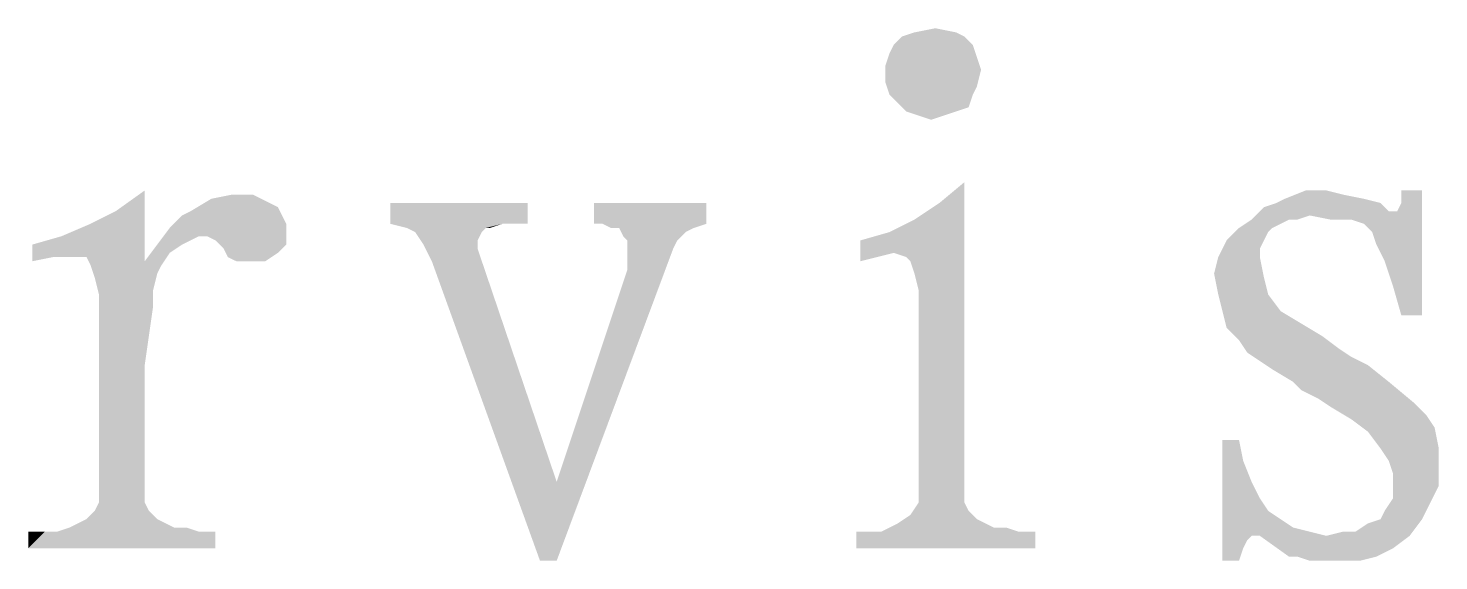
# Model space of a CAD drawing. Header units: millimetres. Extents: x 336 to 634, y 189 to 399.
# Drawn here: x 454.52 to 459.55, y 208.78 to 210.68 of the extents above; entities that cross this region are included whole.
import ezdxf

# ---------------------------------------------------------------- set-up
doc = ezdxf.new("R2010")
doc.units = ezdxf.units.MM

msp = doc.modelspace()

# ---------------------------------------------------------------- linework, layer by layer
at = {"color": 7, "linetype": 'Continuous'}
for points in [[(457.85751, 210.64863), (457.60566, 210.619), (457.63529, 210.64863)], [(457.60566, 210.619), (457.85751, 210.64863), (457.88714, 210.619)], [(457.82788, 210.66344), (457.63529, 210.64863), (457.67974, 210.66344)], [(457.63529, 210.64863), (457.82788, 210.66344), (457.85751, 210.64863)], [(457.67974, 210.66344), (457.75381, 210.67826), (457.82788, 210.66344)], [(457.90196, 210.57455), (457.57603, 210.54493), (457.59085, 210.58937)], [(457.88714, 210.619), (457.59085, 210.58937), (457.60566, 210.619)], [(457.59085, 210.58937), (457.88714, 210.619), (457.90196, 210.57455)], [(457.57603, 210.54493), (457.90196, 210.57455), (457.91677, 210.53011)], [(457.91677, 210.53011), (457.57603, 210.48567), (457.57603, 210.54493)], [(457.57603, 210.48567), (457.91677, 210.53011), (457.90196, 210.47085)], [(457.90196, 210.47085), (457.59085, 210.44122), (457.57603, 210.48567)], [(457.59085, 210.44122), (457.90196, 210.47085), (457.88714, 210.44122)], [(457.88714, 210.44122), (457.62048, 210.41159), (457.59085, 210.44122)], [(457.62048, 210.41159), (457.88714, 210.44122), (457.87233, 210.39678)], [(457.87233, 210.39678), (457.65011, 210.38196), (457.62048, 210.41159)], [(457.65011, 210.38196), (457.87233, 210.39678), (457.82788, 210.38196)], [(457.82788, 210.38196), (457.69455, 210.36715), (457.65011, 210.38196)], [(457.69455, 210.36715), (457.82788, 210.38196), (457.78344, 210.36715)], [(457.78344, 210.36715), (457.739, 210.35233), (457.69455, 210.36715)], [(457.60566, 209.87826), (457.76863, 210.05604), (457.85751, 210.13011)], [(457.65011, 209.86344), (457.60566, 209.87826), (457.85751, 210.13011)], [(457.66492, 209.84863), (457.65011, 209.86344), (457.85751, 210.13011)], [(457.67974, 209.80418), (457.66492, 209.84863), (457.85751, 210.13011)], [(457.69455, 209.74493), (457.67974, 209.80418), (457.85751, 210.13011)], [(457.69455, 209.74493), (457.85751, 210.13011), (457.85751, 209.019)], [(454.61307, 209.86344), (454.83529, 210.02641), (454.939, 210.10048)], [(454.68714, 209.86344), (454.61307, 209.86344), (454.939, 210.10048)], [(454.73159, 209.86344), (454.68714, 209.86344), (454.939, 210.10048)], [(454.73159, 209.86344), (454.939, 210.10048), (454.939, 209.84863)], [(455.27974, 210.08567), (455.32418, 210.08567), (455.17603, 210.07085)], [(455.27974, 210.08567), (455.17603, 210.07085), (455.25011, 210.08567)], [(455.17603, 210.07085), (455.32418, 210.08567), (455.35381, 210.07085)], [(459.1464, 210.10048), (459.20566, 210.08567), (458.99825, 210.07085)], [(459.1464, 210.10048), (458.99825, 210.07085), (459.07233, 210.10048)], [(458.99825, 210.07085), (459.20566, 210.08567), (459.27974, 210.07085)], [(459.32418, 209.90789), (459.39825, 210.02641), (459.48714, 210.10048)], [(459.35381, 209.84863), (459.32418, 209.90789), (459.48714, 210.10048)], [(459.38344, 209.75974), (459.35381, 209.84863), (459.48714, 210.10048)], [(459.41307, 209.65604), (459.38344, 209.75974), (459.48714, 210.10048)], [(459.39825, 210.02641), (459.41307, 210.05604), (459.48714, 210.10048)], [(459.48714, 210.10048), (459.41307, 210.05604), (459.41307, 210.10048)], [(459.41307, 209.65604), (459.48714, 210.10048), (459.48714, 209.65604)], [(455.07233, 210.01159), (455.10196, 210.02641), (455.41307, 210.04122)], [(455.07233, 210.01159), (455.41307, 210.04122), (455.42788, 210.01159)], [(455.35381, 210.07085), (455.38344, 210.05604), (455.10196, 210.02641)], [(455.35381, 210.07085), (455.10196, 210.02641), (455.17603, 210.07085)], [(455.38344, 210.05604), (455.41307, 210.04122), (455.10196, 210.02641)], [(456.30196, 210.05604), (455.81307, 209.98196), (455.81307, 210.05604)], [(456.21307, 209.98196), (455.81307, 209.98196), (456.30196, 210.05604)], [(456.2427, 209.98196), (456.21307, 209.98196), (456.30196, 210.05604)], [(456.2427, 209.98196), (456.30196, 210.05604), (456.30196, 209.98196)], [(456.939, 210.05604), (456.539, 209.98196), (456.539, 210.05604)], [(456.56863, 209.98196), (456.539, 209.98196), (456.939, 210.05604)], [(456.56863, 209.98196), (456.939, 210.05604), (456.939, 209.98196)], [(457.60566, 209.87826), (457.67974, 209.99678), (457.76863, 210.05604)], [(459.08714, 210.01159), (458.87974, 209.99678), (458.92418, 210.04122)], [(459.339, 210.05604), (458.92418, 210.04122), (458.96863, 210.05604)], [(458.92418, 210.04122), (459.339, 210.05604), (459.36863, 210.02641)], [(458.92418, 210.04122), (459.36863, 210.02641), (459.08714, 210.01159)], [(459.27974, 210.07085), (458.96863, 210.05604), (458.99825, 210.07085)], [(458.96863, 210.05604), (459.27974, 210.07085), (459.339, 210.05604)], [(454.61307, 209.86344), (454.7464, 209.98196), (454.83529, 210.02641)], [(454.61307, 209.86344), (454.6427, 209.93752), (454.7464, 209.98196)], [(455.42788, 210.01159), (455.4427, 209.98196), (455.02788, 209.96715)], [(455.42788, 210.01159), (455.02788, 209.96715), (455.07233, 210.01159)], [(455.02788, 209.96715), (455.4427, 209.98196), (455.4427, 209.96715)], [(456.21307, 209.98196), (455.87233, 209.96715), (455.81307, 209.98196)], [(456.15381, 209.96715), (455.87233, 209.96715), (456.21307, 209.98196)], [(456.15381, 209.96715), (456.21307, 209.98196), (456.16863, 209.96715)], [(456.939, 209.98196), (456.59825, 209.96715), (456.56863, 209.98196)], [(456.62788, 209.96715), (456.59825, 209.96715), (456.939, 209.98196)], [(456.62788, 209.96715), (456.939, 209.98196), (456.89455, 209.96715)], [(457.60566, 209.87826), (457.59085, 209.95233), (457.67974, 209.99678)], [(459.01307, 209.99678), (458.98344, 209.98196), (458.83529, 209.96715)], [(459.01307, 209.99678), (458.83529, 209.96715), (458.87974, 209.99678)], [(458.83529, 209.96715), (458.98344, 209.98196), (458.95381, 209.96715)], [(459.01307, 209.99678), (458.87974, 209.99678), (459.08714, 210.01159)], [(459.01307, 209.99678), (459.08714, 210.01159), (459.0427, 209.99678)], [(459.38344, 210.02641), (459.39825, 210.02641), (459.08714, 210.01159)], [(459.36863, 210.02641), (459.38344, 210.02641), (459.08714, 210.01159)], [(459.16122, 209.99678), (459.08714, 210.01159), (459.39825, 210.02641)], [(459.23529, 209.99678), (459.16122, 209.99678), (459.39825, 210.02641)], [(459.27974, 209.98196), (459.23529, 209.99678), (459.39825, 210.02641)], [(459.30937, 209.95233), (459.27974, 209.98196), (459.39825, 210.02641)], [(459.32418, 209.90789), (459.30937, 209.95233), (459.39825, 210.02641)], [(454.61307, 209.86344), (454.539, 209.90789), (454.6427, 209.93752)], [(455.13159, 209.93752), (454.98344, 209.90789), (455.02788, 209.96715)], [(455.13159, 209.93752), (455.10196, 209.9227), (454.98344, 209.90789)], [(455.02788, 209.96715), (455.4427, 209.96715), (455.13159, 209.93752)], [(455.16122, 209.93752), (455.13159, 209.93752), (455.4427, 209.96715)], [(455.19085, 209.9227), (455.16122, 209.93752), (455.4427, 209.96715)], [(455.20566, 209.90789), (455.19085, 209.9227), (455.4427, 209.96715)], [(455.20566, 209.90789), (455.4427, 209.96715), (455.4427, 209.90789)], [(456.15381, 209.96715), (455.90196, 209.95233), (455.87233, 209.96715)], [(455.90196, 209.95233), (456.15381, 209.96715), (456.139, 209.95233)], [(456.139, 209.95233), (455.93159, 209.90789), (455.90196, 209.95233)], [(456.139, 209.95233), (456.12418, 209.9227), (455.93159, 209.90789)], [(456.89455, 209.96715), (456.6427, 209.93752), (456.62788, 209.96715)], [(456.89455, 209.96715), (456.86492, 209.95233), (456.6427, 209.93752)], [(456.65751, 209.9227), (456.6427, 209.93752), (456.86492, 209.95233)], [(456.65751, 209.9227), (456.86492, 209.95233), (456.83529, 209.9227)], [(457.60566, 209.87826), (457.48714, 209.9227), (457.59085, 209.95233)], [(458.95381, 209.96715), (458.939, 209.95233), (458.79085, 209.9227)], [(458.95381, 209.96715), (458.79085, 209.9227), (458.83529, 209.96715)], [(458.79085, 209.9227), (458.939, 209.95233), (458.92418, 209.9227)], [(454.61307, 209.86344), (454.539, 209.84863), (454.539, 209.90789)], [(455.07233, 209.90789), (455.02788, 209.87826), (454.939, 209.84863)], [(455.07233, 209.90789), (454.939, 209.84863), (454.98344, 209.90789)], [(454.98344, 209.90789), (455.10196, 209.9227), (455.07233, 209.90789)], [(455.4427, 209.90789), (455.22048, 209.89307), (455.20566, 209.90789)], [(455.22048, 209.89307), (455.4427, 209.90789), (455.41307, 209.87826)], [(455.41307, 209.87826), (455.23529, 209.86344), (455.22048, 209.89307)], [(455.93159, 209.90789), (456.12418, 209.9227), (456.12418, 209.90789)], [(456.12418, 209.90789), (455.96122, 209.84863), (455.93159, 209.90789)], [(456.12418, 209.90789), (456.12418, 209.89307), (455.96122, 209.84863)], [(455.96122, 209.84863), (456.12418, 209.89307), (456.40566, 209.06344)], [(456.3464, 208.78196), (456.40566, 209.06344), (456.82048, 209.89307)], [(456.3464, 208.78196), (456.82048, 209.89307), (456.40566, 208.78196)], [(456.40566, 209.06344), (456.65751, 209.819), (456.82048, 209.89307)], [(456.83529, 209.9227), (456.65751, 209.89307), (456.65751, 209.9227)], [(456.65751, 209.89307), (456.83529, 209.9227), (456.82048, 209.89307)], [(456.82048, 209.89307), (456.65751, 209.86344), (456.65751, 209.89307)], [(456.65751, 209.819), (456.65751, 209.86344), (456.82048, 209.89307)], [(457.48714, 209.9227), (457.60566, 209.87826), (457.5464, 209.86344)], [(457.5464, 209.86344), (457.48714, 209.84863), (457.48714, 209.9227)], [(458.92418, 209.9227), (458.90937, 209.89307), (458.76122, 209.86344)], [(458.92418, 209.9227), (458.76122, 209.86344), (458.79085, 209.9227)], [(458.76122, 209.86344), (458.90937, 209.89307), (458.90937, 209.86344)], [(454.939, 209.84863), (454.7464, 209.83381), (454.73159, 209.86344)], [(454.99825, 209.83381), (454.7464, 209.83381), (454.939, 209.84863)], [(454.99825, 209.83381), (454.76122, 209.78937), (454.7464, 209.83381)], [(454.99825, 209.83381), (454.98344, 209.80418), (454.76122, 209.78937)], [(454.939, 209.84863), (455.02788, 209.87826), (454.99825, 209.83381)], [(455.26492, 209.84863), (455.23529, 209.86344), (455.41307, 209.87826)], [(455.29455, 209.84863), (455.26492, 209.84863), (455.41307, 209.87826)], [(455.32418, 209.84863), (455.29455, 209.84863), (455.41307, 209.87826)], [(455.32418, 209.84863), (455.41307, 209.87826), (455.36863, 209.84863)], [(456.40566, 209.06344), (456.3464, 208.78196), (455.96122, 209.84863)], [(458.90937, 209.86344), (458.7464, 209.80418), (458.76122, 209.86344)], [(458.7464, 209.80418), (458.90937, 209.86344), (458.92418, 209.78937)], [(454.76122, 209.78937), (454.98344, 209.80418), (454.96863, 209.74493)], [(454.96863, 209.74493), (454.77603, 209.73011), (454.76122, 209.78937)], [(458.92418, 209.78937), (458.76122, 209.73011), (458.7464, 209.80418)], [(458.76122, 209.73011), (458.92418, 209.78937), (458.939, 209.73011)], [(454.77603, 209.73011), (454.96863, 209.74493), (454.96863, 209.68567)], [(454.96863, 209.68567), (454.77603, 208.98937), (454.77603, 209.73011)], [(457.85751, 209.019), (457.69455, 208.98937), (457.69455, 209.74493)], [(458.939, 209.73011), (458.77603, 209.67085), (458.76122, 209.73011)], [(458.77603, 209.67085), (458.939, 209.73011), (458.98344, 209.67085)], [(454.96863, 209.68567), (454.95381, 209.58196), (454.77603, 208.98937)], [(458.98344, 209.67085), (458.79085, 209.61159), (458.77603, 209.67085)], [(458.98344, 209.67085), (459.05751, 209.62641), (458.79085, 209.61159)], [(454.95381, 209.58196), (454.939, 209.47826), (454.77603, 208.98937)], [(458.79085, 209.61159), (459.05751, 209.62641), (459.13159, 209.58196)], [(459.13159, 209.58196), (458.83529, 209.56715), (458.79085, 209.61159)], [(458.83529, 209.56715), (459.13159, 209.58196), (459.19085, 209.53752)], [(459.19085, 209.53752), (458.86492, 209.5227), (458.83529, 209.56715)], [(458.86492, 209.5227), (459.19085, 209.53752), (459.23529, 209.50789)], [(454.939, 209.47826), (454.939, 209.34493), (454.77603, 208.98937)], [(459.23529, 209.50789), (458.95381, 209.46344), (458.86492, 209.5227)], [(459.23529, 209.50789), (459.29455, 209.47826), (458.95381, 209.46344)], [(459.02788, 209.419), (458.95381, 209.46344), (459.29455, 209.47826)], [(459.02788, 209.419), (459.29455, 209.47826), (459.36863, 209.419)], [(459.36863, 209.419), (459.05751, 209.38937), (459.02788, 209.419)], [(459.11677, 209.35974), (459.05751, 209.38937), (459.36863, 209.419)], [(459.11677, 209.35974), (459.36863, 209.419), (459.45751, 209.34493)], [(454.939, 209.34493), (454.939, 209.18196), (454.77603, 208.98937)], [(459.45751, 209.34493), (459.16122, 209.33011), (459.11677, 209.35974)], [(459.16122, 209.33011), (459.45751, 209.34493), (459.50196, 209.30048)], [(459.50196, 209.30048), (459.23529, 209.28567), (459.16122, 209.33011)], [(459.23529, 209.28567), (459.50196, 209.30048), (459.53159, 209.25604)], [(459.53159, 209.25604), (459.29455, 209.24122), (459.23529, 209.28567)], [(459.339, 209.18196), (459.29455, 209.24122), (459.53159, 209.25604)], [(459.339, 209.18196), (459.53159, 209.25604), (459.5464, 209.18196)], [(454.939, 209.18196), (454.939, 209.019), (454.77603, 208.98937)], [(458.83529, 209.21159), (458.85011, 209.13752), (458.77603, 208.78196)], [(458.83529, 209.21159), (458.77603, 208.78196), (458.77603, 209.21159)], [(459.5464, 209.18196), (459.36863, 209.13752), (459.339, 209.18196)], [(459.36863, 209.13752), (459.5464, 209.18196), (459.5464, 209.1227)], [(458.85011, 209.13752), (458.87974, 209.06344), (458.77603, 208.78196)], [(459.5464, 209.1227), (459.38344, 209.09307), (459.36863, 209.13752)], [(459.38344, 209.04863), (459.38344, 209.09307), (459.5464, 209.1227)], [(459.38344, 209.04863), (459.5464, 209.1227), (459.5464, 209.04863)], [(458.87974, 209.06344), (458.90937, 209.00418), (458.77603, 208.78196)], [(459.5464, 209.04863), (459.38344, 209.00418), (459.38344, 209.04863)], [(459.38344, 209.00418), (459.5464, 209.04863), (459.51677, 208.98937)], [(454.939, 208.98937), (454.76122, 208.95974), (454.77603, 208.98937)], [(454.76122, 208.95974), (454.939, 208.98937), (454.95381, 208.95974)], [(454.77603, 208.98937), (454.939, 209.019), (454.939, 208.98937)], [(457.85751, 208.98937), (457.87233, 208.95974), (457.66492, 208.94493)], [(457.85751, 208.98937), (457.66492, 208.94493), (457.69455, 208.98937)], [(457.69455, 208.98937), (457.85751, 209.019), (457.85751, 208.98937)], [(458.90937, 209.00418), (458.939, 208.95974), (458.77603, 208.78196)], [(459.339, 208.93011), (459.35381, 208.95974), (459.51677, 208.98937)], [(459.339, 208.93011), (459.51677, 208.98937), (459.48714, 208.93011)], [(459.51677, 208.98937), (459.35381, 208.95974), (459.38344, 209.00418)], [(454.98344, 208.93011), (454.70196, 208.9153), (454.73159, 208.93011)], [(454.70196, 208.9153), (454.98344, 208.93011), (455.01307, 208.9153)], [(454.73159, 208.93011), (454.7464, 208.94493), (454.95381, 208.95974)], [(454.73159, 208.93011), (454.95381, 208.95974), (454.98344, 208.93011)], [(454.95381, 208.95974), (454.7464, 208.94493), (454.76122, 208.95974)], [(457.90196, 208.93011), (457.62048, 208.9153), (457.66492, 208.94493)], [(457.62048, 208.9153), (457.90196, 208.93011), (457.93159, 208.9153)], [(457.66492, 208.94493), (457.87233, 208.95974), (457.90196, 208.93011)], [(458.939, 208.95974), (458.87974, 208.87085), (458.77603, 208.78196)], [(458.939, 208.95974), (458.98344, 208.93011), (458.87974, 208.87085)], [(458.98344, 208.93011), (459.02788, 208.90048), (458.87974, 208.87085)], [(459.25011, 208.88567), (459.29455, 208.9153), (459.48714, 208.93011)], [(459.25011, 208.88567), (459.48714, 208.93011), (459.4427, 208.87085)], [(459.48714, 208.93011), (459.29455, 208.9153), (459.339, 208.93011)], [(455.13159, 208.88567), (455.19085, 208.88567), (454.52418, 208.82641)], [(454.62788, 208.88567), (455.13159, 208.88567), (454.52418, 208.82641)], [(454.58344, 208.88567), (454.62788, 208.88567), (454.52418, 208.82641)], [(454.58344, 208.88567), (454.52418, 208.82641), (454.52418, 208.88567)], [(454.52418, 208.82641), (455.19085, 208.88567), (455.19085, 208.82641)], [(455.0427, 208.90048), (455.08714, 208.90048), (454.62788, 208.88567)], [(455.0427, 208.90048), (454.62788, 208.88567), (454.67233, 208.90048)], [(454.62788, 208.88567), (455.08714, 208.90048), (455.13159, 208.88567)], [(455.01307, 208.9153), (454.67233, 208.90048), (454.70196, 208.9153)], [(454.67233, 208.90048), (455.01307, 208.9153), (455.0427, 208.90048)], [(458.05011, 208.88567), (458.10937, 208.88567), (457.47233, 208.82641)], [(457.56122, 208.88567), (458.05011, 208.88567), (457.47233, 208.82641)], [(457.56122, 208.88567), (457.47233, 208.82641), (457.47233, 208.88567)], [(457.47233, 208.82641), (458.10937, 208.88567), (458.10937, 208.82641)], [(457.93159, 208.9153), (457.96122, 208.90048), (457.56122, 208.88567)], [(457.93159, 208.9153), (457.56122, 208.88567), (457.62048, 208.9153)], [(457.96122, 208.90048), (458.00566, 208.90048), (457.56122, 208.88567)], [(457.56122, 208.88567), (458.00566, 208.90048), (458.05011, 208.88567)], [(459.02788, 208.90048), (459.08714, 208.88567), (458.87974, 208.87085)], [(458.90937, 208.87085), (458.87974, 208.87085), (459.08714, 208.88567)], [(458.90937, 208.87085), (459.08714, 208.88567), (459.1464, 208.87085)], [(459.25011, 208.88567), (459.1464, 208.87085), (459.20566, 208.88567)], [(459.4427, 208.87085), (459.1464, 208.87085), (459.25011, 208.88567)], [(458.87974, 208.87085), (458.86492, 208.85604), (458.77603, 208.78196)], [(458.86492, 208.85604), (458.85011, 208.82641), (458.77603, 208.78196)], [(458.77603, 208.78196), (458.85011, 208.82641), (458.83529, 208.78196)], [(459.1464, 208.87085), (459.01307, 208.79678), (458.90937, 208.87085)], [(459.4427, 208.87085), (459.38344, 208.82641), (459.01307, 208.79678)], [(459.1464, 208.87085), (459.4427, 208.87085), (459.01307, 208.79678)], [(459.0427, 208.79678), (459.01307, 208.79678), (459.38344, 208.82641)], [(459.0427, 208.79678), (459.38344, 208.82641), (459.32418, 208.79678)], [(459.32418, 208.79678), (459.08714, 208.78196), (459.0427, 208.79678)], [(459.1464, 208.78196), (459.08714, 208.78196), (459.32418, 208.79678)], [(459.20566, 208.78196), (459.1464, 208.78196), (459.32418, 208.79678)], [(459.20566, 208.78196), (459.32418, 208.79678), (459.26492, 208.78196)]]:
    msp.add_solid(points, dxfattribs=at)

doc.saveas('drawing.dxf')
